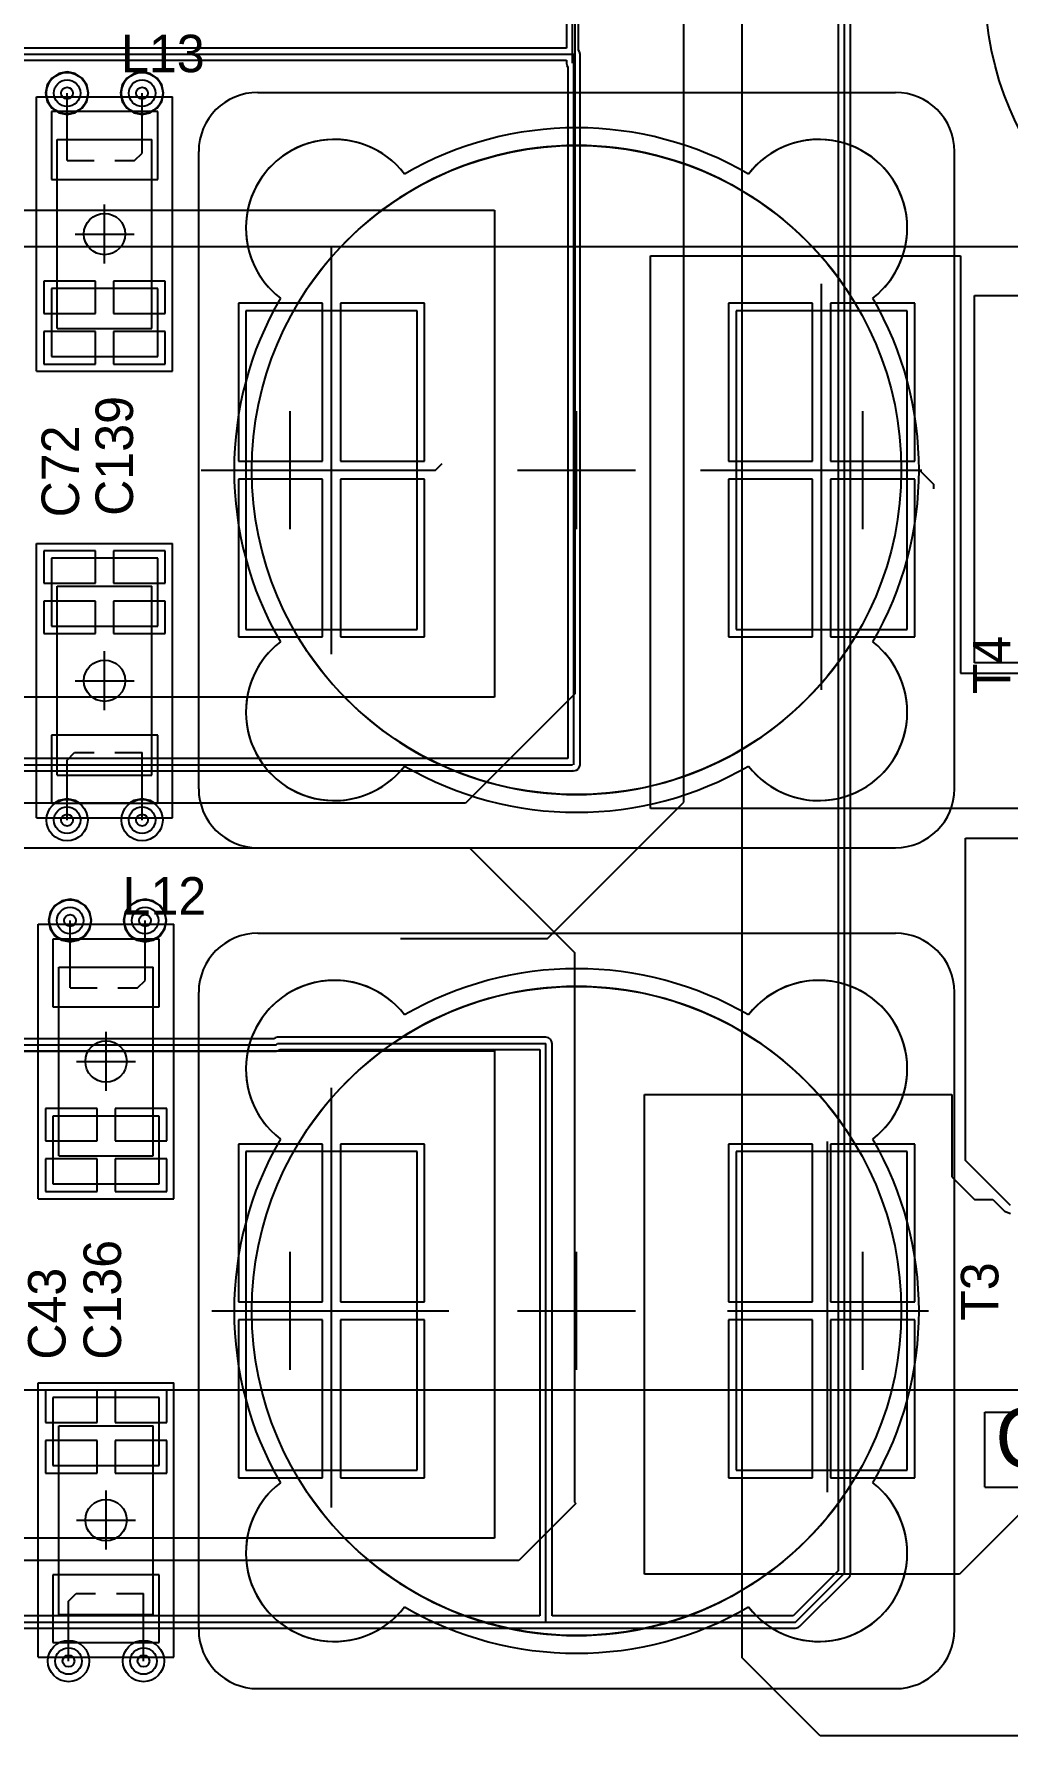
# Model space of a CAD drawing. Extents: x 28 to 300, y 18 to 330.
# Drawn here: x 216.19 to 232.68, y 100.02 to 128.86 of the extents above; entities that cross this region are included whole.
import ezdxf

# ---------------------------------------------------------------- set-up
doc = ezdxf.new("R2010")
doc.units = 0
for name, color, linetype in [('BOTTOMLAYER', 5, 'CONTINUOUS'), ('DRILLDRAWING', 1, 'CONTINUOUS'), ('INTERNALPLANE1', 76, 'CONTINUOUS'), ('MECHANICAL14', 56, 'CONTINUOUS'), ('MECHANICAL15', 56, 'CONTINUOUS'), ('MECHANICAL8', 56, 'CONTINUOUS'), ('MIDLAYER1', 16, 'CONTINUOUS'), ('MIDLAYER3', 90, 'CONTINUOUS'), ('MULTILAYER', 9, 'CONTINUOUS'), ('TOPLAYER', 1, 'CONTINUOUS'), ('TOPOVERLAY', 2, 'CONTINUOUS'), ('TOPPASTE', 8, 'CONTINUOUS'), ('TOPSOLDER', 216, 'CONTINUOUS'), ('VIAHOLELAYER', 16, 'CONTINUOUS')]:
    doc.layers.add(name, color=color, linetype=linetype)

msp = doc.modelspace()

# ---------------------------------------------------------------- linework, layer by layer
at = {"layer": 'BOTTOMLAYER'}
for p, q in [((228.178, 101.344), (228.178, 151.732)), ((227.194, 115.845), (227.194, 145.45)), ((225.348, 130.963), (225.348, 117.679)), ((216.489, 128.115), (216.411, 127.997)), ((216.607, 128.193), (216.489, 128.115)), ((216.746, 128.221), (216.607, 128.193)), ((216.885, 128.193), (216.746, 128.221)), ((217.002, 128.115), (216.885, 128.193)), ((217.081, 127.997), (217.002, 128.115)), ((217.759, 128.115), (217.681, 127.997)), ((217.877, 128.193), (217.759, 128.115)), ((218.016, 128.221), (217.877, 128.193)), ((218.155, 128.193), (218.016, 128.221)), ((218.272, 128.115), (218.155, 128.193)), ((218.351, 127.997), (218.272, 128.115)), ((216.411, 127.997), (216.383, 127.859)), ((216.383, 127.859), (216.411, 127.72)), ((217.108, 127.859), (217.081, 127.997)), ((217.081, 127.72), (217.108, 127.859)), ((217.681, 127.997), (217.653, 127.859)), ((217.653, 127.859), (217.681, 127.72)), ((218.378, 127.859), (218.351, 127.997)), ((218.351, 127.72), (218.378, 127.859)), ((216.411, 127.72), (216.489, 127.602)), ((216.489, 127.602), (216.607, 127.524)), ((216.607, 127.524), (216.746, 127.496)), ((216.746, 127.496), (216.885, 127.524)), ((216.885, 127.524), (217.002, 127.602)), ((217.002, 127.602), (217.081, 127.72)), ((217.681, 127.72), (217.759, 127.602)), ((217.759, 127.602), (217.877, 127.524)), ((217.877, 127.524), (218.016, 127.496)), ((218.016, 127.496), (218.155, 127.524)), ((218.155, 127.524), (218.272, 127.602)), ((218.272, 127.602), (218.351, 127.72)), ((225.348, 117.679), (223.494, 115.825)), ((216.533, 115.825), (215.689, 115.825)), ((216.607, 115.874), (216.533, 115.825)), ((216.746, 115.902), (216.607, 115.874)), ((216.885, 115.874), (216.746, 115.902)), ((216.959, 115.825), (216.885, 115.874)), ((217.803, 115.825), (216.959, 115.825)), ((217.877, 115.874), (217.803, 115.825)), ((218.016, 115.902), (217.877, 115.874)), ((218.155, 115.874), (218.016, 115.902)), ((218.229, 115.825), (218.155, 115.874)), ((223.494, 115.825), (218.229, 115.825)), ((224.883, 113.534), (227.194, 115.845)), ((209.03, 115.072), (223.562, 115.072)), ((223.562, 115.072), (225.34, 113.294)), ((216.462, 113.976), (216.434, 113.838)), ((216.54, 114.094), (216.462, 113.976)), ((216.658, 114.173), (216.54, 114.094)), ((216.797, 114.2), (216.658, 114.173)), ((216.935, 114.173), (216.797, 114.2)), ((217.053, 114.094), (216.935, 114.173)), ((217.132, 113.976), (217.053, 114.094)), ((217.159, 113.838), (217.132, 113.976)), ((217.732, 113.976), (217.704, 113.838)), ((217.81, 114.094), (217.732, 113.976)), ((217.928, 114.173), (217.81, 114.094)), ((218.067, 114.2), (217.928, 114.173)), ((218.205, 114.173), (218.067, 114.2)), ((218.323, 114.094), (218.205, 114.173)), ((218.402, 113.976), (218.323, 114.094)), ((218.429, 113.838), (218.402, 113.976)), ((216.434, 113.838), (216.462, 113.699)), ((216.462, 113.699), (216.54, 113.581)), ((217.053, 113.581), (217.132, 113.699)), ((217.132, 113.699), (217.159, 113.838)), ((217.704, 113.838), (217.732, 113.699)), ((217.732, 113.699), (217.81, 113.581)), ((218.323, 113.581), (218.402, 113.699)), ((218.402, 113.699), (218.429, 113.838)), ((216.54, 113.581), (216.658, 113.503)), ((216.658, 113.503), (216.797, 113.475)), ((216.797, 113.475), (216.935, 113.503)), ((216.935, 113.503), (217.053, 113.581)), ((217.81, 113.581), (217.928, 113.503)), ((217.928, 113.503), (218.067, 113.475)), ((218.067, 113.475), (218.205, 113.503)), ((218.205, 113.503), (218.323, 113.581)), ((222.394, 113.534), (224.883, 113.534)), ((225.34, 113.294), (225.34, 103.983)), ((225.365, 103.958), (224.399, 102.992)), ((225.34, 103.983), (225.365, 103.958)), ((224.399, 102.992), (209.761, 102.992)), ((229.502, 100.02), (228.178, 101.344)), ((241.323, 100.02), (229.502, 100.02))]:
    msp.add_line(p, q, dxfattribs=at)
for centre in [(216.746, 127.859), (218.016, 127.859), (216.746, 115.54), (218.016, 115.54), (216.797, 113.838), (218.067, 113.838), (216.771, 101.29), (218.041, 101.29)]:
    msp.add_circle(centre, 0.225, dxfattribs=at)
at = {"layer": 'DRILLDRAWING'}
for centre in [(216.746, 127.859), (218.016, 127.859), (216.746, 115.54), (218.016, 115.54), (216.797, 113.838), (218.067, 113.838), (216.771, 101.29), (218.041, 101.29)]:
    msp.add_circle(centre, 0.1, dxfattribs=at)
at = {"layer": 'INTERNALPLANE1'}
for p, q in [((229.808, 153.596), (229.808, 103.018)), ((229.912, 102.778), (229.912, 153.7)), ((229.912, 102.778), (229.912, 153.7)), ((230.016, 103.018), (230.016, 153.7)), ((225.306, 128.367), (225.306, 139.619)), ((225.409, 128.585), (225.409, 139.619)), ((225.202, 139.566), (225.202, 128.623)), ((225.202, 128.623), (206.687, 128.623)), ((206.687, 128.519), (225.331, 128.519)), ((206.687, 128.415), (225.202, 128.415)), ((225.202, 128.415), (225.202, 128.367)), ((225.202, 128.367), (225.21, 128.327)), ((225.331, 116.479), (225.331, 128.519)), ((225.427, 128.559), (225.409, 128.585)), ((225.435, 128.519), (225.427, 128.559)), ((225.435, 116.479), (225.435, 128.519)), ((225.21, 128.327), (225.227, 128.301)), ((225.227, 128.301), (225.227, 116.583)), ((225.227, 116.583), (210.261, 116.583)), ((210.218, 116.479), (225.306, 116.479)), ((210.218, 116.376), (225.306, 116.376)), ((225.306, 116.376), (225.318, 116.378)), ((225.318, 116.378), (225.331, 116.376)), ((225.331, 116.376), (225.371, 116.384)), ((225.371, 116.384), (225.404, 116.406)), ((225.404, 116.406), (225.427, 116.44)), ((225.427, 116.44), (225.435, 116.479)), ((209.05, 111.73), (220.286, 111.73)), ((209.05, 111.626), (220.286, 111.626)), ((220.245, 111.833), (209.093, 111.833)), ((220.273, 111.852), (220.245, 111.833)), ((220.312, 111.859), (220.273, 111.852)), ((220.286, 111.73), (220.312, 111.756)), ((220.286, 111.626), (220.326, 111.634)), ((220.286, 111.626), (220.286, 111.626)), ((224.857, 111.859), (220.312, 111.859)), ((220.312, 111.859), (220.312, 111.859)), ((220.312, 111.756), (224.857, 111.756)), ((220.326, 111.634), (220.353, 111.652)), ((220.353, 111.652), (224.754, 111.652)), ((224.754, 111.652), (224.754, 102.055)), ((224.897, 111.852), (224.857, 111.859)), ((224.857, 101.951), (224.857, 111.756)), ((224.931, 111.829), (224.897, 111.852)), ((224.953, 111.795), (224.931, 111.829)), ((224.961, 111.756), (224.953, 111.795)), ((224.961, 102.055), (224.961, 111.756)), ((229.808, 103.018), (229.808, 102.821)), ((229.912, 102.778), (229.912, 103.018)), ((230.016, 102.778), (230.016, 103.018)), ((229.808, 102.821), (229.042, 102.055)), ((229.085, 101.951), (229.912, 102.778)), ((229.158, 101.878), (229.985, 102.705)), ((229.985, 102.705), (230.008, 102.739)), ((229.985, 102.705), (229.985, 102.705)), ((230.008, 102.739), (230.016, 102.778)), ((206.646, 101.951), (229.085, 101.951)), ((206.689, 101.848), (229.085, 101.848)), ((224.754, 102.055), (206.781, 102.055)), ((208.627, 101.951), (224.857, 101.951)), ((229.042, 102.055), (224.961, 102.055)), ((229.085, 101.848), (229.125, 101.856)), ((229.085, 101.848), (229.085, 101.848)), ((229.125, 101.856), (229.158, 101.878))]:
    msp.add_line(p, q, dxfattribs=at)
for centre in [(216.746, 127.859), (218.016, 127.859), (216.746, 115.54), (218.016, 115.54), (216.797, 113.838), (218.067, 113.838), (216.771, 101.29), (218.041, 101.29)]:
    msp.add_circle(centre, 0.35, dxfattribs=at)
at = {"layer": 'MECHANICAL14'}
for p, q in [((219.975, 127.872), (230.775, 127.872)), ((216.581, 127.071), (218.181, 127.071)), ((216.581, 123.871), (216.581, 127.071)), ((218.181, 123.871), (218.181, 127.071)), ((218.975, 116.072), (218.975, 126.872)), ((231.775, 116.072), (231.775, 126.872)), ((216.581, 123.871), (218.181, 123.871)), ((216.581, 119.502), (218.181, 119.502)), ((216.581, 116.302), (216.581, 119.502)), ((218.181, 116.302), (218.181, 119.502)), ((216.581, 116.302), (218.181, 116.302)), ((219.975, 115.072), (230.775, 115.072)), ((219.975, 113.622), (230.775, 113.622)), ((216.606, 109.85), (216.606, 113.05)), ((216.606, 113.05), (218.206, 113.05)), ((218.206, 109.85), (218.206, 113.05)), ((218.975, 101.822), (218.975, 112.622)), ((231.775, 101.822), (231.775, 112.622)), ((216.606, 109.85), (218.206, 109.85)), ((216.606, 105.278), (218.206, 105.278)), ((216.606, 102.078), (216.606, 105.278)), ((218.206, 102.078), (218.206, 105.278)), ((216.606, 102.078), (218.206, 102.078)), ((219.975, 100.822), (230.775, 100.822))]:
    msp.add_line(p, q, dxfattribs=at)
for centre, radius in [((237.548, 129.637), 5.25), ((225.375, 121.472), 5.5), ((225.375, 107.222), 5.5)]:
    msp.add_circle(centre, radius, dxfattribs=at)
for centre, radius, start, end in [((219.975, 126.872), 1, 90, 180), ((230.775, 126.872), 1, 0, 90), ((225.375, 121.472), 5.8, 59.8595, 120.1405), ((221.274, 125.574), 1.5, 37.5703, 232.4297), ((229.476, 125.574), 1.5, 307.5703, 142.4297), ((225.375, 121.472), 5.8, 149.8595, 210.1405), ((225.375, 121.472), 5.8, 329.8595, 30.1405), ((221.274, 117.371), 1.5, 127.5703, 322.4297), ((229.476, 117.371), 1.5, 217.5703, 52.4297), ((225.375, 121.472), 5.8, 239.8595, 300.1405), ((219.975, 116.072), 1, 180, 270), ((230.775, 116.072), 1, 270, 360), ((219.975, 112.622), 1, 90, 180), ((230.775, 112.622), 1, 0, 90), ((221.274, 111.324), 1.5, 37.5703, 232.4297), ((225.375, 107.222), 5.8, 59.8595, 120.1405), ((229.476, 111.324), 1.5, 307.5703, 142.4297), ((225.375, 107.222), 5.8, 149.8595, 210.1405), ((225.375, 107.222), 5.8, 329.8595, 30.1405), ((221.274, 103.121), 1.5, 127.5703, 322.4297), ((229.476, 103.121), 1.5, 217.5703, 52.4297), ((225.375, 107.222), 5.8, 239.8595, 300.1405), ((219.975, 101.822), 1, 180, 270), ((230.775, 101.822), 1, 270, 360)]:
    msp.add_arc(centre, radius, start, end, dxfattribs=at)
at = {"layer": 'MECHANICAL15'}
for p, q in [((216.231, 127.796), (218.531, 127.796)), ((216.231, 123.146), (216.231, 127.796)), ((218.531, 123.146), (218.531, 127.796)), ((217.381, 124.971), (217.381, 125.971)), ((216.881, 125.471), (217.881, 125.471)), ((216.231, 123.146), (218.531, 123.146)), ((216.231, 120.227), (218.531, 120.227)), ((216.231, 115.577), (216.231, 120.227)), ((218.531, 115.577), (218.531, 120.227)), ((217.381, 117.402), (217.381, 118.402)), ((216.881, 117.902), (217.881, 117.902)), ((216.231, 115.577), (218.531, 115.577)), ((216.256, 109.125), (216.256, 113.775)), ((216.256, 113.775), (218.556, 113.775)), ((218.556, 109.125), (218.556, 113.775)), ((217.406, 110.95), (217.406, 111.95)), ((216.906, 111.45), (217.906, 111.45)), ((216.256, 109.125), (218.556, 109.125)), ((216.256, 106.003), (218.556, 106.003)), ((216.256, 101.353), (216.256, 106.003)), ((218.556, 101.353), (218.556, 106.003)), ((217.406, 103.178), (217.406, 104.178)), ((216.906, 103.678), (217.906, 103.678)), ((216.256, 101.353), (218.556, 101.353))]:
    msp.add_line(p, q, dxfattribs=at)
for centre in [(217.381, 125.471), (217.381, 117.902), (217.406, 111.45), (217.406, 103.678)]:
    msp.add_circle(centre, 0.35, dxfattribs=at)
at = {"layer": 'MECHANICAL8'}
for p, q in [((220.525, 121.472), (220.525, 122.472)), ((225.375, 121.472), (225.375, 122.472)), ((230.225, 121.472), (230.225, 122.472)), ((219.525, 121.472), (220.525, 121.472)), ((220.525, 121.472), (221.525, 121.472)), ((220.525, 120.472), (220.525, 121.472)), ((224.375, 121.472), (225.375, 121.472)), ((225.375, 121.472), (226.375, 121.472)), ((225.375, 120.472), (225.375, 121.472)), ((229.225, 121.472), (230.225, 121.472)), ((230.225, 121.472), (231.225, 121.472)), ((230.225, 120.472), (230.225, 121.472)), ((220.525, 107.222), (220.525, 108.222)), ((225.375, 107.222), (225.375, 108.222)), ((230.225, 107.222), (230.225, 108.222)), ((219.525, 107.222), (220.525, 107.222)), ((220.525, 106.222), (220.525, 107.222)), ((220.525, 107.222), (221.525, 107.222)), ((224.375, 107.222), (225.375, 107.222)), ((225.375, 106.222), (225.375, 107.222)), ((225.375, 107.222), (226.375, 107.222)), ((229.225, 107.222), (230.225, 107.222)), ((230.225, 106.222), (230.225, 107.222)), ((230.225, 107.222), (231.225, 107.222))]:
    msp.add_line(p, q, dxfattribs=at)
at = {"layer": 'MIDLAYER1'}
for centre in [(216.746, 127.859), (218.016, 127.859), (216.746, 115.54), (218.016, 115.54), (216.797, 113.838), (218.067, 113.838), (216.771, 101.29), (218.041, 101.29)]:
    msp.add_circle(centre, 0.225, dxfattribs=at)
at = {"layer": 'MIDLAYER3'}
for p, q in [((210.542, 125.261), (242.547, 125.261)), ((214.257, 105.888), (241.155, 105.888))]:
    msp.add_line(p, q, dxfattribs=at)
for centre in [(216.746, 127.859), (218.016, 127.859), (216.746, 115.54), (218.016, 115.54), (216.797, 113.838), (218.067, 113.838), (216.771, 101.29), (218.041, 101.29)]:
    msp.add_circle(centre, 0.225, dxfattribs=at)
at = {"layer": 'MULTILAYER'}
for centre in [(216.746, 127.859), (218.016, 127.859), (216.746, 115.54), (218.016, 115.54), (216.797, 113.838), (218.067, 113.838), (216.771, 101.29), (218.041, 101.29)]:
    msp.add_circle(centre, 0.225, dxfattribs=at)
at = {"layer": 'TOPLAYER'}
for p, q in [((216.746, 126.971), (216.746, 127.859)), ((218.016, 126.971), (218.016, 127.859)), ((216.481, 127.546), (216.481, 126.396)), ((218.281, 127.546), (216.481, 127.546)), ((218.281, 126.396), (218.281, 127.546)), ((216.746, 126.716), (216.746, 126.971)), ((218.016, 126.843), (218.016, 126.971)), ((216.746, 126.716), (217.204, 126.716)), ((217.557, 126.716), (217.889, 126.716)), ((217.889, 126.716), (218.016, 126.843)), ((216.481, 126.396), (218.281, 126.396)), ((213.698, 125.877), (223.985, 125.877)), ((223.985, 125.877), (223.985, 117.622)), ((221.225, 121.472), (221.225, 125.259)), ((226.626, 115.735), (226.626, 125.102)), ((226.626, 125.102), (231.877, 125.102)), ((231.877, 125.102), (231.877, 118.029)), ((217.228, 124.673), (216.354, 124.673)), ((216.354, 124.673), (216.354, 124.123)), ((217.228, 124.123), (217.228, 124.673)), ((218.408, 124.673), (217.533, 124.673)), ((217.533, 124.673), (217.533, 124.123)), ((218.408, 124.123), (218.408, 124.673)), ((229.525, 121.472), (229.525, 124.63)), ((216.481, 124.546), (216.481, 123.396)), ((218.281, 124.546), (216.481, 124.546)), ((218.281, 123.396), (218.281, 124.546)), ((232.113, 118.207), (232.113, 124.43)), ((232.113, 124.43), (237.447, 124.43)), ((216.354, 124.123), (217.228, 124.123)), ((217.533, 124.123), (218.408, 124.123)), ((221.073, 124.299), (219.648, 124.299)), ((219.648, 124.299), (219.648, 121.625)), ((222.675, 124.172), (219.775, 124.172)), ((219.775, 124.172), (219.775, 118.772)), ((221.073, 121.625), (221.073, 124.299)), ((222.802, 124.299), (221.378, 124.299)), ((221.378, 124.299), (221.378, 121.625)), ((222.675, 118.772), (222.675, 124.172)), ((222.802, 121.625), (222.802, 124.299)), ((229.373, 124.299), (227.948, 124.299)), ((227.948, 124.299), (227.948, 121.625)), ((230.975, 124.172), (228.075, 124.172)), ((228.075, 124.172), (228.075, 118.772)), ((229.373, 121.625), (229.373, 124.299)), ((231.102, 124.299), (229.678, 124.299)), ((229.678, 124.299), (229.678, 121.625)), ((230.975, 118.772), (230.975, 124.172)), ((231.102, 121.625), (231.102, 124.299)), ((217.228, 123.819), (216.354, 123.819)), ((216.354, 123.819), (216.354, 123.269)), ((217.228, 123.269), (217.228, 123.819)), ((218.408, 123.819), (217.533, 123.819)), ((217.533, 123.819), (217.533, 123.269)), ((218.408, 123.269), (218.408, 123.819)), ((216.354, 123.269), (217.228, 123.269)), ((216.481, 123.396), (218.281, 123.396)), ((217.533, 123.269), (218.408, 123.269)), ((219.017, 121.472), (221.225, 121.472)), ((219.648, 121.625), (221.073, 121.625)), ((221.225, 121.472), (222.984, 121.472)), ((221.225, 118.35), (221.225, 121.472)), ((221.378, 121.625), (222.802, 121.625)), ((222.984, 121.472), (223.096, 121.585)), ((227.475, 121.472), (229.525, 121.472)), ((227.948, 121.625), (229.373, 121.625)), ((229.525, 117.746), (229.525, 121.472)), ((229.525, 121.472), (231.184, 121.472)), ((229.678, 121.625), (231.102, 121.625)), ((231.184, 121.472), (231.427, 121.229)), ((221.073, 121.32), (219.648, 121.32)), ((219.648, 121.32), (219.648, 118.645)), ((221.073, 118.645), (221.073, 121.32)), ((222.802, 121.32), (221.378, 121.32)), ((221.378, 121.32), (221.378, 118.645)), ((222.802, 118.645), (222.802, 121.32)), ((229.373, 121.32), (227.948, 121.32)), ((227.948, 121.32), (227.948, 118.645)), ((229.373, 118.645), (229.373, 121.32)), ((231.102, 121.32), (229.678, 121.32)), ((229.678, 121.32), (229.678, 118.645)), ((231.102, 118.645), (231.102, 121.32)), ((231.427, 121.153), (231.427, 121.229)), ((217.228, 120.104), (216.354, 120.104)), ((216.354, 120.104), (216.354, 119.554)), ((218.281, 119.977), (216.481, 119.977)), ((216.481, 119.977), (216.481, 118.827)), ((217.228, 119.554), (217.228, 120.104)), ((218.408, 120.104), (217.533, 120.104)), ((217.533, 120.104), (217.533, 119.554)), ((218.281, 118.827), (218.281, 119.977)), ((218.408, 119.554), (218.408, 120.104)), ((216.354, 119.554), (217.228, 119.554)), ((217.533, 119.554), (218.408, 119.554)), ((217.228, 119.249), (216.354, 119.249)), ((216.354, 119.249), (216.354, 118.7)), ((217.228, 118.7), (217.228, 119.249)), ((218.408, 119.249), (217.533, 119.249)), ((217.533, 119.249), (217.533, 118.7)), ((218.408, 118.7), (218.408, 119.249)), ((216.481, 118.827), (218.281, 118.827)), ((216.354, 118.7), (217.228, 118.7)), ((217.533, 118.7), (218.408, 118.7)), ((219.648, 118.645), (221.073, 118.645)), ((219.775, 118.772), (222.675, 118.772)), ((221.378, 118.645), (222.802, 118.645)), ((227.948, 118.645), (229.373, 118.645)), ((228.075, 118.772), (230.975, 118.772)), ((229.678, 118.645), (231.102, 118.645)), ((231.877, 118.029), (233.007, 118.029)), ((235.923, 118.207), (232.113, 118.207)), ((223.985, 117.622), (213.698, 117.622)), ((218.281, 116.977), (216.481, 116.977)), ((216.481, 116.977), (216.481, 115.827)), ((218.281, 115.827), (218.281, 116.977)), ((216.746, 116.556), (216.873, 116.683)), ((216.746, 116.402), (216.746, 116.556)), ((216.873, 116.683), (217.204, 116.683)), ((217.557, 116.683), (218.016, 116.683)), ((218.016, 116.402), (218.016, 116.683)), ((216.746, 115.54), (216.746, 116.402)), ((218.016, 115.54), (218.016, 116.402)), ((216.481, 115.827), (218.281, 115.827)), ((235.941, 115.735), (226.626, 115.735)), ((231.96, 109.774), (231.96, 115.235)), ((231.96, 115.235), (237.294, 115.235)), ((216.797, 112.95), (216.797, 113.838)), ((218.067, 112.95), (218.067, 113.838)), ((216.506, 113.525), (216.506, 112.375)), ((218.306, 113.525), (216.506, 113.525)), ((218.306, 112.375), (218.306, 113.525)), ((216.797, 112.695), (216.797, 112.95)), ((217.94, 112.695), (218.067, 112.822)), ((218.067, 112.822), (218.067, 112.95)), ((216.797, 112.695), (217.255, 112.695)), ((217.608, 112.695), (217.94, 112.695)), ((216.506, 112.375), (218.306, 112.375)), ((213.698, 111.628), (223.985, 111.628)), ((223.985, 111.628), (223.985, 103.373)), ((221.225, 107.222), (221.225, 111.002)), ((226.525, 102.763), (226.525, 110.891)), ((226.525, 110.891), (231.732, 110.891)), ((231.732, 110.891), (231.732, 109.494)), ((217.254, 110.652), (216.379, 110.652)), ((216.379, 110.652), (216.379, 110.103)), ((216.506, 110.525), (216.506, 109.375)), ((218.306, 110.525), (216.506, 110.525)), ((217.254, 110.103), (217.254, 110.652)), ((218.433, 110.652), (217.559, 110.652)), ((217.559, 110.652), (217.559, 110.103)), ((218.306, 109.375), (218.306, 110.525)), ((218.433, 110.103), (218.433, 110.652)), ((216.379, 110.103), (217.254, 110.103)), ((217.559, 110.103), (218.433, 110.103)), ((221.073, 110.049), (219.648, 110.049)), ((219.648, 110.049), (219.648, 107.375)), ((222.675, 109.922), (219.775, 109.922)), ((219.775, 109.922), (219.775, 104.522)), ((221.073, 107.375), (221.073, 110.049)), ((222.802, 110.049), (221.378, 110.049)), ((221.378, 110.049), (221.378, 107.375)), ((222.675, 104.522), (222.675, 109.922)), ((222.802, 107.375), (222.802, 110.049)), ((229.373, 110.049), (227.948, 110.049)), ((227.948, 110.049), (227.948, 107.375)), ((230.975, 109.922), (228.075, 109.922)), ((228.075, 109.922), (228.075, 104.522)), ((229.373, 107.375), (229.373, 110.049)), ((229.625, 107.222), (229.625, 110.093)), ((231.102, 110.049), (229.678, 110.049)), ((229.678, 110.049), (229.678, 107.375)), ((230.975, 104.522), (230.975, 109.922)), ((231.102, 107.375), (231.102, 110.049)), ((217.254, 109.798), (216.379, 109.798)), ((216.379, 109.798), (216.379, 109.248)), ((217.254, 109.248), (217.254, 109.798)), ((218.433, 109.798), (217.559, 109.798)), ((217.559, 109.798), (217.559, 109.248)), ((218.433, 109.248), (218.433, 109.798)), ((232.722, 109.012), (231.96, 109.774)), ((216.506, 109.375), (218.306, 109.375)), ((231.732, 109.494), (232.113, 109.113)), ((216.379, 109.248), (217.254, 109.248)), ((217.559, 109.248), (218.433, 109.248)), ((238.209, 109.113), (231.859, 102.763)), ((232.113, 109.113), (232.426, 109.113)), ((232.426, 109.113), (232.625, 108.915)), ((232.625, 108.915), (232.722, 108.874)), ((219.648, 107.375), (221.073, 107.375)), ((221.378, 107.375), (222.802, 107.375)), ((227.948, 107.375), (229.373, 107.375)), ((229.678, 107.375), (231.102, 107.375)), ((219.196, 107.222), (221.225, 107.222)), ((221.073, 107.07), (219.648, 107.07)), ((219.648, 107.07), (219.648, 104.395)), ((221.073, 104.395), (221.073, 107.07)), ((221.225, 107.222), (223.212, 107.222)), ((221.225, 103.89), (221.225, 107.222)), ((222.802, 107.07), (221.378, 107.07)), ((221.378, 107.07), (221.378, 104.395)), ((222.802, 104.395), (222.802, 107.07)), ((227.931, 107.222), (229.525, 107.222)), ((229.373, 107.07), (227.948, 107.07)), ((227.948, 107.07), (227.948, 104.395)), ((229.373, 104.395), (229.373, 107.07)), ((229.525, 107.222), (229.625, 107.222)), ((229.625, 107.222), (231.334, 107.222)), ((229.625, 104.149), (229.625, 107.222)), ((231.102, 107.07), (229.678, 107.07)), ((229.678, 107.07), (229.678, 104.395)), ((231.102, 104.395), (231.102, 107.07)), ((217.254, 105.88), (216.379, 105.88)), ((216.379, 105.88), (216.379, 105.33)), ((217.254, 105.33), (217.254, 105.88)), ((218.433, 105.88), (217.559, 105.88)), ((217.559, 105.88), (217.559, 105.33)), ((218.433, 105.33), (218.433, 105.88)), ((218.306, 105.753), (216.506, 105.753)), ((216.506, 105.753), (216.506, 104.603)), ((218.306, 104.603), (218.306, 105.753)), ((216.379, 105.33), (217.254, 105.33)), ((217.559, 105.33), (218.433, 105.33)), ((217.254, 105.025), (216.379, 105.025)), ((216.379, 105.025), (216.379, 104.476)), ((217.254, 104.476), (217.254, 105.025)), ((218.433, 105.025), (217.559, 105.025)), ((217.559, 105.025), (217.559, 104.476)), ((218.433, 104.476), (218.433, 105.025)), ((216.379, 104.476), (217.254, 104.476)), ((216.506, 104.603), (218.306, 104.603)), ((217.559, 104.476), (218.433, 104.476)), ((219.775, 104.522), (222.675, 104.522)), ((228.075, 104.522), (230.975, 104.522)), ((219.648, 104.395), (221.073, 104.395)), ((221.378, 104.395), (222.802, 104.395)), ((227.948, 104.395), (229.373, 104.395)), ((229.678, 104.395), (231.102, 104.395)), ((223.985, 103.373), (213.698, 103.373)), ((218.306, 102.753), (216.506, 102.753)), ((216.506, 102.753), (216.506, 101.603)), ((218.306, 101.603), (218.306, 102.753)), ((231.859, 102.763), (226.525, 102.763)), ((216.771, 102.306), (216.898, 102.433)), ((216.898, 102.433), (217.23, 102.433)), ((217.583, 102.433), (218.041, 102.433)), ((218.041, 102.178), (218.041, 102.433)), ((216.771, 102.178), (216.771, 102.306)), ((216.771, 101.29), (216.771, 102.178)), ((218.041, 101.29), (218.041, 102.178)), ((216.506, 101.603), (218.306, 101.603))]:
    msp.add_line(p, q, dxfattribs=at)
for centre in [(216.746, 127.859), (218.016, 127.859), (216.746, 115.54), (218.016, 115.54), (216.797, 113.838), (218.067, 113.838), (216.771, 101.29), (218.041, 101.29)]:
    msp.add_circle(centre, 0.225, dxfattribs=at)
at = {"layer": 'TOPOVERLAY'}
for p, q in [((219.975, 127.872), (230.775, 127.872)), ((218.975, 124.572), (218.975, 126.872)), ((231.775, 124.572), (231.775, 126.872)), ((216.581, 124.921), (216.581, 126.021)), ((218.181, 124.921), (218.181, 126.021)), ((216.581, 117.352), (216.581, 118.452)), ((218.181, 117.352), (218.181, 118.452)), ((218.975, 116.072), (218.975, 118.372)), ((231.775, 116.072), (231.775, 118.372)), ((219.975, 115.072), (230.775, 115.072)), ((219.975, 113.622), (230.775, 113.622)), ((218.975, 110.322), (218.975, 112.622)), ((231.775, 110.322), (231.775, 112.622)), ((216.606, 110.9), (216.606, 112)), ((218.206, 110.9), (218.206, 112)), ((232.291, 104.237), (232.291, 105.507)), ((232.291, 105.507), (234.704, 105.507)), ((216.606, 103.128), (216.606, 104.228)), ((218.206, 103.128), (218.206, 104.228)), ((218.975, 101.822), (218.975, 104.122)), ((231.775, 101.822), (231.775, 104.122)), ((232.291, 104.237), (234.704, 104.237)), ((219.975, 100.822), (230.775, 100.822))]:
    msp.add_line(p, q, dxfattribs=at)
msp.add_circle((237.548, 129.637), 5.25, dxfattribs=at)
for centre, radius, start, end in [((219.975, 126.872), 1, 90, 180), ((230.775, 126.872), 1, 0, 90), ((225.375, 121.472), 5.8, 59.8595, 120.1405), ((221.274, 125.574), 1.5, 37.5703, 221.8728), ((225.375, 121.472), 5.5, 34.3077, 145.6923), ((229.476, 125.574), 1.5, 318.1272, 142.4297), ((221.274, 117.371), 1.5, 138.1272, 322.4297), ((225.375, 121.472), 5.5, 214.3077, 325.6923), ((229.476, 117.371), 1.5, 217.5703, 41.8728), ((225.375, 121.472), 5.8, 239.8595, 300.1405), ((219.975, 116.072), 1, 180, 270), ((230.775, 116.072), 1, 270, 360), ((219.975, 112.622), 1, 90, 180), ((230.775, 112.622), 1, 0, 90), ((221.274, 111.324), 1.5, 37.5703, 221.8728), ((225.375, 107.222), 5.8, 59.8595, 120.1405), ((229.476, 111.324), 1.5, 318.1272, 142.4297), ((225.375, 107.222), 5.5, 34.3077, 145.6923), ((221.274, 103.121), 1.5, 138.1272, 322.4297), ((225.375, 107.222), 5.5, 214.3077, 325.6923), ((229.476, 103.121), 1.5, 217.5703, 41.8728), ((225.375, 107.222), 5.8, 239.8595, 300.1405), ((219.975, 101.822), 1, 180, 270), ((230.775, 101.822), 1, 270, 360)]:
    msp.add_arc(centre, radius, start, end, dxfattribs=at)
at = {"layer": 'TOPPASTE'}
for p, q in [((216.481, 127.546), (216.481, 126.396)), ((218.281, 127.546), (216.481, 127.546)), ((218.281, 126.396), (218.281, 127.546)), ((216.481, 126.396), (218.281, 126.396)), ((216.481, 124.546), (216.481, 123.396)), ((218.281, 124.546), (216.481, 124.546)), ((218.281, 123.396), (218.281, 124.546)), ((222.675, 124.172), (219.775, 124.172)), ((219.775, 124.172), (219.775, 118.772)), ((222.675, 118.772), (222.675, 124.172)), ((230.975, 124.172), (228.075, 124.172)), ((228.075, 124.172), (228.075, 118.772)), ((230.975, 118.772), (230.975, 124.172)), ((216.481, 123.396), (218.281, 123.396)), ((218.281, 119.977), (216.481, 119.977)), ((216.481, 119.977), (216.481, 118.827)), ((218.281, 118.827), (218.281, 119.977)), ((216.481, 118.827), (218.281, 118.827)), ((219.775, 118.772), (222.675, 118.772)), ((228.075, 118.772), (230.975, 118.772)), ((218.281, 116.977), (216.481, 116.977)), ((216.481, 116.977), (216.481, 115.827)), ((218.281, 115.827), (218.281, 116.977)), ((216.481, 115.827), (218.281, 115.827)), ((216.506, 113.525), (216.506, 112.375)), ((218.306, 113.525), (216.506, 113.525)), ((218.306, 112.375), (218.306, 113.525)), ((216.506, 112.375), (218.306, 112.375)), ((216.506, 110.525), (216.506, 109.375)), ((218.306, 110.525), (216.506, 110.525)), ((218.306, 109.375), (218.306, 110.525)), ((222.675, 109.922), (219.775, 109.922)), ((219.775, 109.922), (219.775, 104.522)), ((222.675, 104.522), (222.675, 109.922)), ((230.975, 109.922), (228.075, 109.922)), ((228.075, 109.922), (228.075, 104.522)), ((230.975, 104.522), (230.975, 109.922)), ((216.506, 109.375), (218.306, 109.375)), ((218.306, 105.753), (216.506, 105.753)), ((216.506, 105.753), (216.506, 104.603)), ((218.306, 104.603), (218.306, 105.753)), ((216.506, 104.603), (218.306, 104.603)), ((219.775, 104.522), (222.675, 104.522)), ((228.075, 104.522), (230.975, 104.522)), ((218.306, 102.753), (216.506, 102.753)), ((216.506, 102.753), (216.506, 101.603)), ((218.306, 101.603), (218.306, 102.753)), ((216.506, 101.603), (218.306, 101.603))]:
    msp.add_line(p, q, dxfattribs=at)
at = {"layer": 'TOPSOLDER'}
for p, q in [((216.481, 127.546), (216.481, 126.396)), ((218.281, 127.546), (216.481, 127.546)), ((218.281, 126.396), (218.281, 127.546)), ((216.481, 126.396), (218.281, 126.396)), ((216.481, 124.546), (216.481, 123.396)), ((218.281, 124.546), (216.481, 124.546)), ((218.281, 123.396), (218.281, 124.546)), ((222.675, 124.172), (219.775, 124.172)), ((219.775, 124.172), (219.775, 118.772)), ((222.675, 118.772), (222.675, 124.172)), ((230.975, 124.172), (228.075, 124.172)), ((228.075, 124.172), (228.075, 118.772)), ((230.975, 118.772), (230.975, 124.172)), ((216.481, 123.396), (218.281, 123.396)), ((218.281, 119.977), (216.481, 119.977)), ((216.481, 119.977), (216.481, 118.827)), ((218.281, 118.827), (218.281, 119.977)), ((216.481, 118.827), (218.281, 118.827)), ((219.775, 118.772), (222.675, 118.772)), ((228.075, 118.772), (230.975, 118.772)), ((218.281, 116.977), (216.481, 116.977)), ((216.481, 116.977), (216.481, 115.827)), ((218.281, 115.827), (218.281, 116.977)), ((216.481, 115.827), (218.281, 115.827)), ((216.506, 113.525), (216.506, 112.375)), ((218.306, 113.525), (216.506, 113.525)), ((218.306, 112.375), (218.306, 113.525)), ((216.506, 112.375), (218.306, 112.375)), ((216.506, 110.525), (216.506, 109.375)), ((218.306, 110.525), (216.506, 110.525)), ((218.306, 109.375), (218.306, 110.525)), ((222.675, 109.922), (219.775, 109.922)), ((219.775, 109.922), (219.775, 104.522)), ((222.675, 104.522), (222.675, 109.922)), ((230.975, 109.922), (228.075, 109.922)), ((228.075, 109.922), (228.075, 104.522)), ((230.975, 104.522), (230.975, 109.922)), ((216.506, 109.375), (218.306, 109.375)), ((218.306, 105.753), (216.506, 105.753)), ((216.506, 105.753), (216.506, 104.603)), ((218.306, 104.603), (218.306, 105.753)), ((216.506, 104.603), (218.306, 104.603)), ((219.775, 104.522), (222.675, 104.522)), ((228.075, 104.522), (230.975, 104.522)), ((218.306, 102.753), (216.506, 102.753)), ((216.506, 102.753), (216.506, 101.603)), ((218.306, 101.603), (218.306, 102.753)), ((216.506, 101.603), (218.306, 101.603))]:
    msp.add_line(p, q, dxfattribs=at)
at = {"layer": 'VIAHOLELAYER'}
for centre in [(216.746, 127.859), (218.016, 127.859), (216.746, 115.54), (218.016, 115.54), (216.797, 113.838), (218.067, 113.838), (216.771, 101.29), (218.041, 101.29)]:
    msp.add_circle(centre, 0.1, dxfattribs=at)

# ---------------------------------------------------------------- texts
at = {"layer": 'TOPOVERLAY'}
for s, rotation, p in [('L13', 360, (217.66, 128.214)), ('C139', 90, (217.863, 120.696)), ('C72', 90, (216.949, 120.67)), ('T4', 90, (232.722, 117.673)), ('C136', 90, (217.66, 106.396)), ('C43', 90, (216.72, 106.396)), ('T3', 90, (232.519, 107.056))]:
    msp.add_text(s, height=0.635, rotation=rotation, dxfattribs=at).set_placement(p)
for s, height, p in [('L12', 0.635, (217.686, 113.939)), ('GND', 1.016, (232.468, 104.567))]:
    msp.add_text(s, height=height, dxfattribs=at).set_placement(p)

doc.saveas('drawing.dxf')
